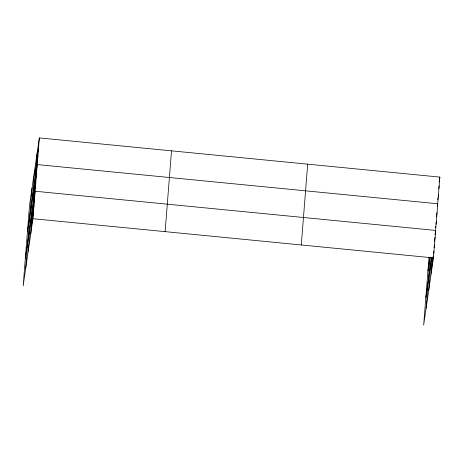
<?xml version="1.0" encoding="UTF-8"?>
<svg xmlns="http://www.w3.org/2000/svg" width="463" height="463" viewBox="0 0 463 463"><rect width="100%" height="100%" fill="white"/><g stroke="black" fill="none" stroke-linecap="round" stroke-linejoin="round"><path stroke-width="0.69" d="M25.65 268.777L32.04 187.978M28.22 251.137L34.615 170.338M30.72 234.018L37.109 153.218M39.343 137.91L29.545 205.097L23.15 285.902L32.954 218.71L39.343 137.91L439.85 177.097L433.455 257.903L423.657 325.09L429.022 257.278M165.117 231.645L171.513 150.845M301.291 244.968L307.681 164.168M426.151 307.964L430.168 257.249M428.726 290.33L431.331 257.387M431.227 273.205L432.471 257.411M36.409 162.108L38.643 146.8M35.703 170.992L37.937 155.69M27.433 231.766L37.237 164.573L437.738 203.766L437.332 206.544M34.297 188.771L36.531 173.463M33.596 197.655L35.83 182.353M25.326 258.429L35.124 191.242L435.631 230.429L435.023 234.602M32.346 213.414L34.58 198.106M31.808 220.284L34.036 204.976M31.264 227.148L33.498 211.846M439.138 181.971L439.445 179.881M439.647 178.492L439.85 177.097M438.739 188.771L439.144 185.987M437.732 199.744L438.039 197.66M438.241 196.266L438.444 194.877M427.939 270.953L429.814 258.111M436.43 216.829L437.037 212.65M435.423 227.802L435.625 226.407M435.926 224.323L436.331 221.54M425.827 297.616L431.522 258.574M434.479 241.472L435.087 237.293M432.309 259.471L432.616 257.382M434.034 247.641L434.543 244.163M431.765 266.335L433.287 255.9M433.594 253.817L433.999 251.033M32.954 218.71L433.455 257.903"/></g></svg>
